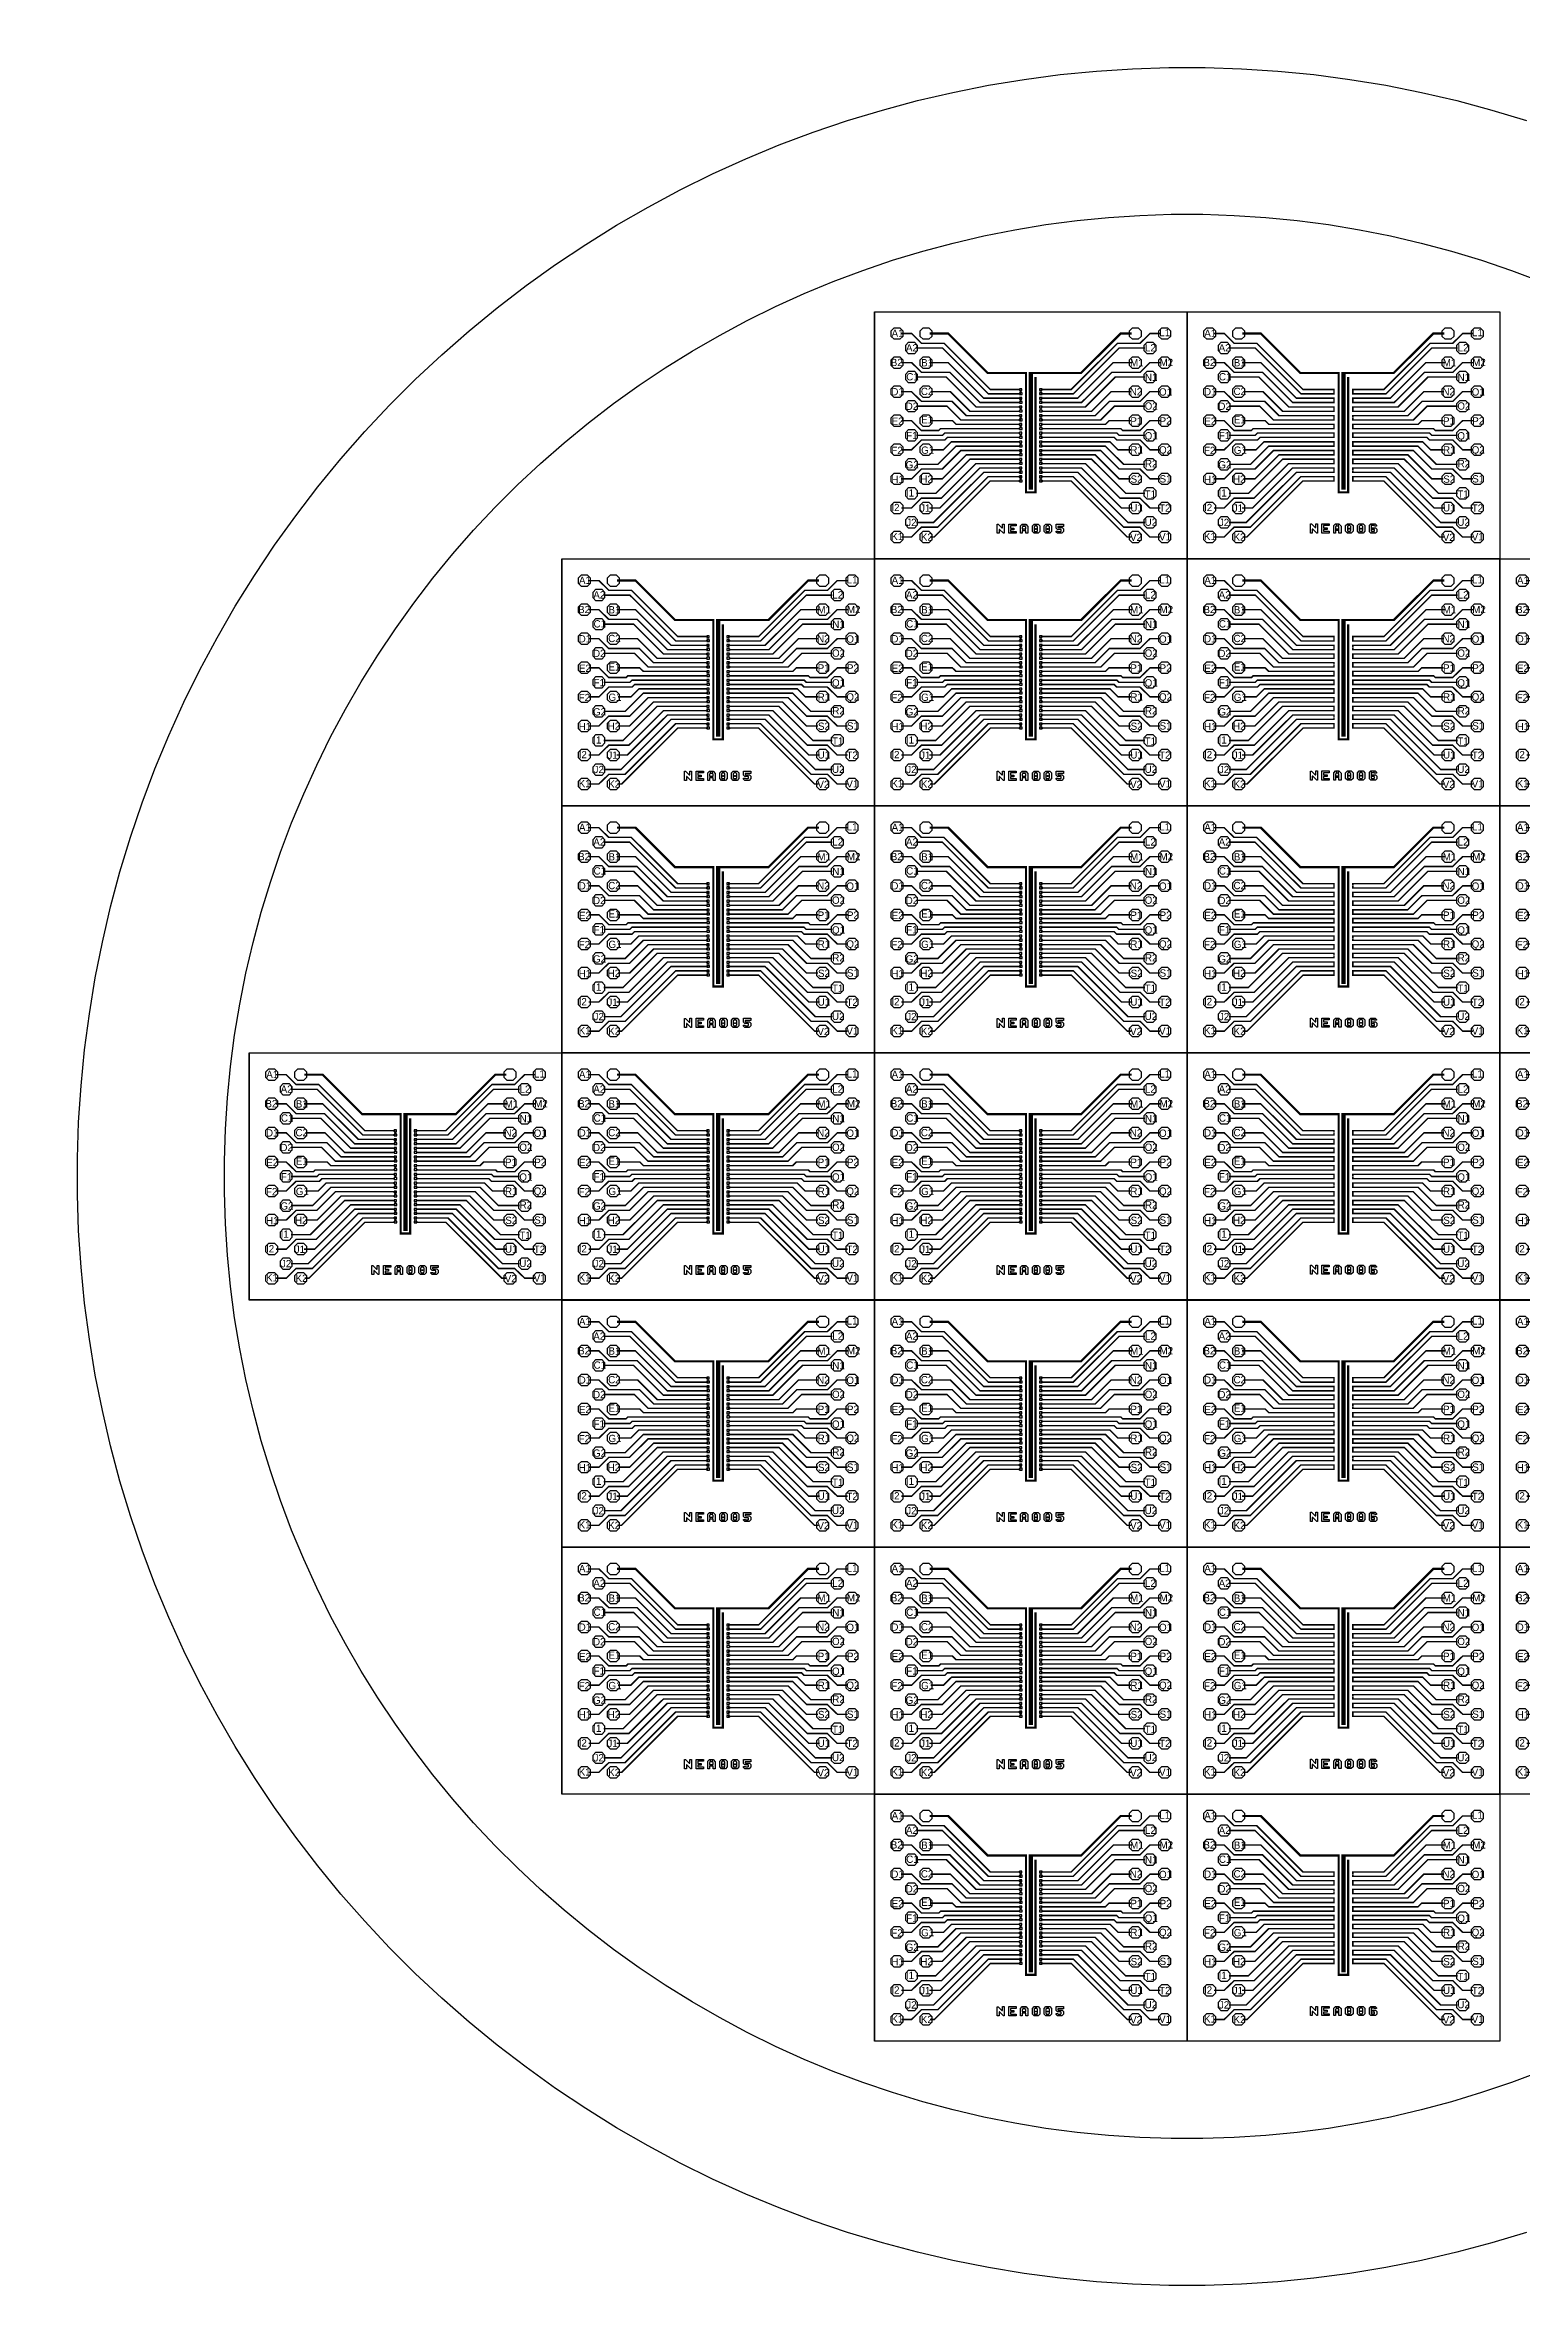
# Model space of a CAD drawing. Extents: x -78521 to 78861, y -77499 to 77839.
# Drawn here: x -78521 to 23086, y -77499 to 77839 of the extents above; entities that cross this region are included whole.
import ezdxf
from ezdxf.enums import TextEntityAlignment as Align

# ---------------------------------------------------------------- set-up
doc = ezdxf.new("R2010")
doc.units = 0
for name, color, linetype in [('L29D0', 2, 'CONTINUOUS'), ('L8D0', 3, 'CONTINUOUS'), ('L99D0', 1, 'CONTINUOUS'), ('L9D0', 4, 'CONTINUOUS')]:
    doc.layers.add(name, color=color, linetype=linetype)

# ---------------------------------------------------------------- blocks, each defined once
blk = doc.blocks.new('INTER_CELL1')
at = {"layer": 'L8D0'}
for points in [[(0, 15.55), (0, 183.55), (120, 183.55), (120, 15.55)], [(0, 0), (0, 15.55), (100, 15.55), (100, 0)], [(280, 6.55), (280, 174.55), (400, 174.55), (400, 6.55)], [(300, 0), (300, 6.55), (400, 6.55), (400, 0)]]:
    blk.add_lwpolyline(points, close=True, dxfattribs=at)
at = {"layer": 'L8D0', "const_width": 6}
for points in [[(275, 180.55), (115, 180.55)], [(275, 162.55), (115, 162.55)], [(275, 144.55), (115, 144.55)], [(275, 126.55), (115, 126.55)], [(275, 108.55), (115, 108.55)], [(275, 90.55), (115, 90.55)], [(275, 72.55), (115, 72.55)], [(275, 54.55), (115, 54.55)], [(275, 36.55), (115, 36.55)], [(275, 18.55), (115, 18.55)], [(285, 171.55), (125, 171.55)], [(285, 153.55), (125, 153.55)], [(285, 135.55), (125, 135.55)], [(285, 117.55), (125, 117.55)], [(285, 99.55), (125, 99.55)], [(285, 81.55), (125, 81.55)], [(285, 63.55), (125, 63.55)], [(285, 45.55), (125, 45.55)], [(285, 27.55), (125, 27.55)], [(285, 9.55), (125, 9.55)]]:
    blk.add_lwpolyline(points, dxfattribs=at)
blk = doc.blocks.new('INSIDE_INTER_005')
at = {"layer": 'L8D0'}
for points, const_width in [([(366.6, 8285.9), (910.8, 8285.9)], 150), ([(835.8, 8210.9), (835.8, 74.9), (1485.8, 74.9), (1485.8, 7999.9)], 150), ([(1962.75, 8285.9), (1010.8, 8285.9)], 150), ([(1160.8, 8279.15), (1160.8, 250.7)], 300)]:
    blk.add_lwpolyline(points, dxfattribs=dict(at, const_width=const_width))
at = {"yscale": -1}
for p, rotation in [((377.1, 6799.9), 90), ((377.1, 6199.9), 90), ((1944.2, 7199.9), 270), ((1944.2, 6599.9), 270), ((377.1, 5599.9), 90), ((377.1, 4999.9), 90), ((377.1, 4399.9), 90), ((1944.2, 5999.9), 270), ((1944.2, 5399.9), 270), ((1944.2, 4799.9), 270), ((377.1, 3799.9), 90), ((377.1, 3199.9), 90), ((1944.2, 4199.9), 270), ((1944.2, 3599.9), 270), ((377.1, 2599.9), 90), ((377.1, 1999.9), 90), ((377.1, 1399.9), 90), ((1944.2, 2999.9), 270), ((1944.2, 2399.9), 270), ((1944.2, 1799.9), 270), ((377.1, 799.9), 90), ((1944.2, 1199.9), 270)]:
    blk.add_blockref('INTER_CELL1', p, dxfattribs=dict(at, rotation=rotation))
blk = doc.blocks.new('POGOPAD_OCTAGON')
at = {"layer": 'L8D0'}
blk.add_lwpolyline([(-195, -400), (-400, -195), (-400, 195), (-195, 400), (195, 400), (400, 195), (400, -195), (195, -400)], close=True, dxfattribs=at)
blk = doc.blocks.new('SENSOR_WIRING')
at = {"layer": 'L8D0'}
for points, const_width in [([(-691, 3150), (-2783, 3150), (-5961, 6328), (-7516, 6328), (-8196, 7000), (-8909, 7000)], 100), ([(-671.6, 4286), (-2967, 4286), (-5681, 7000), (-6948, 7000)], 150), ([(527, 4286), (3467, 4286), (6181, 7000), (6948, 7000)], 150), ([(691, 3150), (2783, 3150), (5961, 6328), (7516, 6328), (8196, 7000), (8909, 7000)], 100), ([(-8909, 5000), (-8196, 5000), (-7516, 4328), (-5567, 4328), (-3489, 2250), (-696, 2250)], 100), ([(-671, 2850), (-2920, 2850), (-6070, 6000), (-7862, 6000)], 100), ([(-6985, 5000), (-5683, 5000), (-3233, 2550), (-681, 2550)], 100), ([(671, 2850), (2920, 2850), (6070, 6000), (7862, 6000)], 100), ([(6985, 5000), (5683, 5000), (3233, 2550), (681, 2550)], 100), ([(8909, 5000), (8196, 5000), (7516, 4328), (5567, 4328), (3489, 2250), (696, 2250)], 100), ([(-7862, 4000), (-5811, 4000), (-3761, 1950), (-696, 1950)], 100), ([(7862, 4000), (5811, 4000), (3761, 1950), (696, 1950)], 100), ([(-8909, 3000), (-8196, 3000), (-7516, 2328), (-5409, 2328), (-4431, 1350), (-686, 1350)], 100), ([(-7862, 2000), (-5758, 2000), (-4808, 1050), (-681, 1050)], 100), ([(-6872, 3000), (-5533, 3000), (-4183, 1650), (-721, 1650)], 100), ([(7862, 2000), (5758, 2000), (4808, 1050), (681, 1050)], 100), ([(8909, 3000), (8196, 3000), (7516, 2328), (5409, 2328), (4431, 1350), (686, 1350)], 100), ([(6872, 3000), (5533, 3000), (4183, 1650), (721, 1650)], 100), ([(-8909, 1000), (-8196, 1000), (-7516, 328), (-6322.9, 328), (-6200.9, 450), (-749, 450)], 100), ([(-7862, 0), (-6068.9, 0), (-5918.9, 150), (-741, 150)], 100), ([(-6892, 1000), (-5386, 1000), (-5136, 750), (-696, 750)], 100), ([(6892, 1000), (5386, 1000), (5136, 750), (696, 750)], 100), ([(7862, 0), (6068.9, 0), (5918.9, 150), (741, 150)], 100), ([(8909, 1000), (8196, 1000), (7516, 328), (6322.9, 328), (6200.9, 450), (749, 450)], 100), ([(-8909, -1000), (-8196, -1000), (-7516, -328), (-5912.9, -328), (-5734.9, -150), (-716, -150)], 100), ([(-8909, -3000), (-8196, -3000), (-7516, -2328), (-6085.9, -2328), (-4807.9, -1050), (-681, -1050)], 100), ([(-7862, -2000), (-6385.9, -2000), (-5135.9, -750), (-696, -750)], 100), ([(-6892, -1000), (-5997.9, -1000), (-5447.9, -450), (-721, -450)], 100), ([(-6872, -3000), (-6080.9, -3000), (-4430.9, -1350), (-686, -1350)], 100), ([(8909, -3000), (8196, -3000), (7516, -2328), (6085.9, -2328), (4807.9, -1050), (681, -1050)], 100), ([(6872, -3000), (6080.9, -3000), (4430.9, -1350), (686, -1350)], 100), ([(7862, -2000), (6385.9, -2000), (5135.9, -750), (696, -750)], 100), ([(8909, -1000), (8196, -1000), (7516, -328), (5912.9, -328), (5734.9, -150), (716, -150)], 100), ([(6892, -1000), (5997.9, -1000), (5447.9, -450), (721, -450)], 100), ([(-8909, -5000), (-8196, -5000), (-7516, -4328), (-6138.9, -4328), (-3760.9, -1950), (-696, -1950)], 100), ([(-671, -2850), (-2919.9, -2850), (-6397.9, -6328), (-7516, -6328), (-8196, -7000), (-8909, -7000)], 100), ([(-7862, -4000), (-6532.9, -4000), (-4182.9, -1650), (-721, -1650)], 100), ([(-7862, -6000), (-6682.9, -6000), (-3232.9, -2550), (-681, -2550)], 100), ([(-6985, -5000), (-6238.9, -5000), (-3488.9, -2250), (-696, -2250)], 100), ([(-691, -3150), (-2782.9, -3150), (-6632.9, -7000), (-6923, -7000)], 100), ([(671, -2850), (2919.9, -2850), (6397.9, -6328), (7516, -6328), (8196, -7000), (8909, -7000)], 100), ([(7862, -6000), (6682.9, -6000), (3232.9, -2550), (681, -2550)], 100), ([(691, -3150), (2782.9, -3150), (6632.9, -7000), (6923, -7000)], 100), ([(8909, -5000), (8196, -5000), (7516, -4328), (6138.9, -4328), (3760.9, -1950), (696, -1950)], 100), ([(6985, -5000), (6238.9, -5000), (3488.9, -2250), (696, -2250)], 100), ([(7862, -4000), (6532.9, -4000), (4182.9, -1650), (721, -1650)], 100)]:
    blk.add_lwpolyline(points, dxfattribs=dict(at, const_width=const_width))
blk = doc.blocks.new('SENSOR_FRAME')
at = {"layer": 'L8D0', "const_width": 10}
blk.add_lwpolyline([(-10700, -8445), (10695, -8445), (10695, 8445), (-10695, 8445), (-10695, -8440)], dxfattribs=at)
at = {"layer": 'L99D0'}
blk.add_lwpolyline([(-10750, -8500), (-10750, 8500), (10750, 8500), (10750, -8500)], close=True, dxfattribs=at)
at = {"layer": 'L99D0', "const_width": 0.1}
for points in [[(0, 8432.4), (0, -8501.8)], [(-10239.5, 0), (10188.9, 0)]]:
    blk.add_lwpolyline(points, dxfattribs=at)
at = {"layer": 'L9D0', "const_width": 25}
blk.add_lwpolyline([(-10762.5, -8500), (10750, -8500), (10750, 8500), (-10750, 8500), (-10750, -8487.5)], dxfattribs=at)
at = {"rotation": 90}
for p in [(-9200, 7000), (-8200, 6000), (-7200, 7000), (7200, 7000), (8200, 6000), (9200, 7000), (-9200, 5000), (-7200, 5000), (7200, 5000), (9200, 5000), (-9200, 3000), (-8200, 4000), (-7200, 3000), (7200, 3000), (8200, 4000), (9200, 3000), (-8200, 2000), (8200, 2000), (-9200, 1000), (-8200, 0), (-7200, 1000), (7200, 1000), (8200, 0), (9200, 1000), (-9200, -1000), (-7200, -1000), (7200, -1000), (9200, -1000), (-9200, -3000), (-8200, -2000), (-7200, -3000), (7200, -3000), (8200, -2000), (9200, -3000), (-9200, -5000), (-8200, -4000), (-7200, -5000), (7200, -5000), (8200, -4000), (9200, -5000), (-8200, -6000), (8200, -6000), (-9200, -7000), (-7200, -7000), (7200, -7000), (9200, -7000)]:
    blk.add_blockref('POGOPAD_OCTAGON', p, dxfattribs=at)
blk.add_blockref('SENSOR_WIRING', (0, 0))
at = {"layer": 'L8D0'}
for s, p in [('A1', (-9565, 7021)), ('A2', (-8578, 6015)), ('L2', (7857, 6015)), ('L1', (8844, 7059)), ('B2', (-9622, 5009)), ('B1', (-7535, 4991)), ('M1', (6832, 4991)), ('M2', (8863, 5009)), ('D1', (-9584, 2998)), ('C1', (-8559, 4023)), ('C2', (-7554, 3017)), ('N2', (6813, 2998)), ('N1', (7857, 3985)), ('O1', (8825, 2979)), ('D2', (-8597, 1992)), ('O2', (7838, 2011)), ('E2', (-9565, 967)), ('F1', (-8559, -20)), ('E1', (-7535, 1062)), ('P1', (6851, 986)), ('Q1', (7838, -39)), ('P2', (8863, 986)), ('F2', (-9584, -1045)), ('G1', (-7535, -1026)), ('R1', (6851, -1007)), ('Q2', (8825, -1007)), ('H1', (-9584, -3038)), ('G2', (-8597, -2032)), ('H2', (-7591, -3019)), ('S2', (6870, -3019)), ('R2', (7857, -1956)), ('S1', (8863, -3000)), ('I1', (-8578, -3967)), ('T1', (7838, -4043)), ('I2', (-9584, -4973)), ('J2', (-8559, -5998)), ('J1', (-7610, -5011)), ('U1', (6851, -4992)), ('U2', (7838, -5979)), ('T2', (8825, -5011)), ('K1', (-9584, -6966)), ('K2', (-7554, -7004)), ('V2', (6832, -7023)), ('V1', (8825, -6985))]:
    blk.add_text(s, height=500, dxfattribs=at).set_placement(p, align=Align.MIDDLE_LEFT)
blk = doc.blocks.new('SENSOR_CHIP_005')
at = {"layer": 'L8D0'}
for points in [[(-2302.6, -6748.7), (-2302.6, -6120.7), (-2235.6, -6120.7), (-1981.6, -6374.7), (-1942.6, -6374.7), (-1942.6, -6118.7), (-1822.6, -6118.7), (-1822.6, -6748.7), (-1874.6, -6748.7), (-2146.6, -6476.7), (-2182.6, -6476.7), (-2182.6, -6748.7)], [(-1517.8, -6748.7), (-1517.8, -6118.7), (-1007.8, -6118.7), (-1007.8, -6238.7), (-1397.8, -6238.7), (-1397.8, -6388.7), (-1157.8, -6388.7), (-1157.8, -6508.7), (-1397.8, -6508.7), (-1397.8, -6628.7), (-1007.8, -6628.7), (-1007.8, -6748.7)], [(-703, -6748.7), (-703, -6238.7), (-583, -6118.7), (-403, -6118.7), (-403, -6268.7), (-523, -6268.7), (-583, -6328.7), (-583, -6448.7), (-373, -6448.7), (-373, -6568.7), (-583, -6568.7), (-583, -6748.7)], [(-343, -6748.7), (-343, -6568.7), (-553, -6568.7), (-553, -6448.7), (-343, -6448.7), (-343, -6328.7), (-403, -6268.7), (-523, -6268.7), (-523, -6118.7), (-343, -6118.7), (-193, -6268.7), (-193, -6748.7)], [(231.8, -6748.7), (111.8, -6628.7), (111.8, -6238.7), (231.8, -6118.7), (381.8, -6118.7), (381.8, -6238.7), (291.8, -6238.7), (231.8, -6298.7), (231.8, -6568.7), (291.8, -6628.7), (411.8, -6628.7), (411.8, -6748.7)], [(291.8, -6748.7), (291.8, -6628.7), (411.8, -6628.7), (471.8, -6568.7), (471.8, -6298.7), (411.8, -6238.7), (321.8, -6238.7), (321.8, -6118.7), (501.8, -6118.7), (621.8, -6238.7), (621.8, -6628.7), (501.8, -6748.7)], [(1046.6, -6748.7), (926.6, -6628.7), (926.6, -6238.7), (1046.6, -6118.7), (1196.6, -6118.7), (1196.6, -6238.7), (1106.6, -6238.7), (1046.6, -6298.7), (1046.6, -6568.7), (1106.6, -6628.7), (1226.6, -6628.7), (1226.6, -6748.7)], [(1106.6, -6748.7), (1106.6, -6628.7), (1226.6, -6628.7), (1286.6, -6568.7), (1286.6, -6298.7), (1226.6, -6238.7), (1136.6, -6238.7), (1136.6, -6118.7), (1316.6, -6118.7), (1436.6, -6238.7), (1436.6, -6628.7), (1316.6, -6748.7)], [(1831.4, -6748.7), (1741.4, -6658.7), (1741.4, -6598.7), (1861.4, -6598.7), (1891.4, -6628.7), (2071.4, -6628.7), (2101.4, -6598.7), (2101.4, -6508.7), (2071.4, -6478.7), (1831.4, -6478.7), (1741.4, -6388.7), (1741.4, -6118.7), (2251.4, -6118.7), (2251.4, -6268.7), (1861.4, -6268.7), (1861.4, -6328.7), (1891.4, -6358.7), (2161.4, -6358.7), (2251.4, -6448.7), (2251.4, -6628.7), (2131.4, -6748.7)], [(321.8, -6478.7), (321.8, -6418.7), (381.8, -6418.7), (381.8, -6478.7)], [(1136.6, -6478.7), (1136.6, -6418.7), (1196.6, -6418.7), (1196.6, -6478.7)]]:
    blk.add_lwpolyline(points, close=True, dxfattribs=at)
for name, p in [('SENSOR_FRAME', (0, 0)), ('INSIDE_INTER_005', (-1160.8, -3999.9))]:
    blk.add_blockref(name, p)
blk = doc.blocks.new('LINEAR_CELL1')
at = {"layer": 'L8D0', "const_width": 100}
for points in [[(50, -18), (50, 134), (201.5, 134)], [(350, -18), (350, 134), (204.5, 134)]]:
    blk.add_lwpolyline(points, dxfattribs=at)
blk = doc.blocks.new('INSIDE_LINEAR_006')
at = {"layer": 'L8D0'}
for points, const_width in [([(349.9, 8285.9), (910.8, 8285.9)], 150), ([(835.8, 8210.9), (835.8, 74.9), (1485.8, 74.9), (1485.8, 7999.9)], 150), ([(1968.6, 8285.9), (1010.8, 8285.9)], 150), ([(1160.8, 8279.1), (1160.8, 250.7)], 300)]:
    blk.add_lwpolyline(points, dxfattribs=dict(at, const_width=const_width))
at = {"yscale": -1}
for p, rotation in [((376.8, 6799.9), 90), ((376.8, 6199.9), 90), ((1944.8, 7199.9), 270), ((1944.8, 6599.9), 270), ((376.8, 5599.9), 90), ((376.8, 4999.9), 90), ((376.8, 4399.9), 90), ((1944.8, 5999.9), 270), ((1944.8, 5399.9), 270), ((1944.8, 4799.9), 270), ((376.8, 3799.9), 90), ((376.8, 3199.9), 90), ((1944.8, 4199.9), 270), ((1944.8, 3599.9), 270), ((376.8, 2599.9), 90), ((376.8, 1999.9), 90), ((376.8, 1399.9), 90), ((1944.8, 2999.9), 270), ((1944.8, 2399.9), 270), ((1944.8, 1799.9), 270), ((376.8, 799.9), 90), ((1944.8, 1199.9), 270)]:
    blk.add_blockref('LINEAR_CELL1', p, dxfattribs=dict(at, rotation=rotation))
blk = doc.blocks.new('SENSOR_CHIP_006')
at = {"layer": 'L8D0'}
for points in [[(-2264.65, -6729.7), (-2264.65, -6101.7), (-2197.65, -6101.7), (-1943.65, -6355.7), (-1904.65, -6355.7), (-1904.65, -6099.7), (-1784.65, -6099.7), (-1784.65, -6729.7), (-1836.65, -6729.7), (-2108.65, -6457.7), (-2144.65, -6457.7), (-2144.65, -6729.7)], [(-1479.85, -6729.7), (-1479.85, -6099.7), (-969.85, -6099.7), (-969.85, -6219.7), (-1359.85, -6219.7), (-1359.85, -6369.7), (-1119.85, -6369.7), (-1119.85, -6489.7), (-1359.85, -6489.7), (-1359.85, -6609.7), (-969.85, -6609.7), (-969.85, -6729.7)], [(-665.05, -6729.7), (-665.05, -6219.7), (-545.05, -6099.7), (-365.05, -6099.7), (-365.05, -6249.7), (-485.05, -6249.7), (-545.05, -6309.7), (-545.05, -6429.7), (-335.05, -6429.7), (-335.05, -6549.7), (-545.05, -6549.7), (-545.05, -6729.7)], [(-305.05, -6729.7), (-305.05, -6549.7), (-515.05, -6549.7), (-515.05, -6429.7), (-305.05, -6429.7), (-305.05, -6309.7), (-365.05, -6249.7), (-485.05, -6249.7), (-485.05, -6099.7), (-305.05, -6099.7), (-155.05, -6249.7), (-155.05, -6729.7)], [(269.75, -6729.7), (149.75, -6609.7), (149.75, -6219.7), (269.75, -6099.7), (419.75, -6099.7), (419.75, -6219.7), (329.75, -6219.7), (269.75, -6279.7), (269.75, -6549.7), (329.75, -6609.7), (449.75, -6609.7), (449.75, -6729.7)], [(329.75, -6729.7), (329.75, -6609.7), (449.75, -6609.7), (509.75, -6549.7), (509.75, -6279.7), (449.75, -6219.7), (359.75, -6219.7), (359.75, -6099.7), (539.75, -6099.7), (659.75, -6219.7), (659.75, -6609.7), (539.75, -6729.7)], [(1084.55, -6729.7), (964.55, -6609.7), (964.55, -6219.7), (1084.55, -6099.7), (1234.55, -6099.7), (1234.55, -6219.7), (1144.55, -6219.7), (1084.55, -6279.7), (1084.55, -6549.7), (1144.55, -6609.7), (1264.55, -6609.7), (1264.55, -6729.7)], [(1144.55, -6729.7), (1144.55, -6609.7), (1264.55, -6609.7), (1324.55, -6549.7), (1324.55, -6279.7), (1264.55, -6219.7), (1174.55, -6219.7), (1174.55, -6099.7), (1354.55, -6099.7), (1474.55, -6219.7), (1474.55, -6609.7), (1354.55, -6729.7)], [(1877.35, -6729.5), (1787.35, -6639.5), (1787.35, -6189.5), (1877.35, -6099.5), (2087.35, -6099.5), (2087.35, -6219.5), (1937.35, -6219.5), (1907.35, -6249.5), (1907.35, -6369.5), (2087.35, -6369.5), (2087.35, -6489.5), (1937.35, -6489.5), (1907.35, -6519.5), (1907.35, -6579.5), (1937.35, -6609.5), (2087.35, -6609.5), (2087.35, -6729.5)], [(2147.35, -6249.5), (2117.35, -6219.5), (1937.35, -6219.5), (1937.35, -6099.5), (2177.35, -6099.5), (2267.35, -6189.5), (2267.35, -6249.5)], [(359.75, -6459.7), (359.75, -6399.7), (419.75, -6399.7), (419.75, -6459.7)], [(1174.55, -6459.7), (1174.55, -6399.7), (1234.55, -6399.7), (1234.55, -6459.7)], [(1967.35, -6729.5), (1967.35, -6609.5), (2117.35, -6609.5), (2147.35, -6579.5), (2147.35, -6519.5), (2117.35, -6489.5), (1937.35, -6489.5), (1937.35, -6369.5), (2207.35, -6369.5), (2297.35, -6459.5), (2297.35, -6639.5), (2207.35, -6729.5)]]:
    blk.add_lwpolyline(points, close=True, dxfattribs=at)
for name, p in [('SENSOR_FRAME', (0, 0)), ('INSIDE_LINEAR_006', (-1160.8, -3999.9))]:
    blk.add_blockref(name, p)

msp = doc.modelspace()

# ---------------------------------------------------------------- linework, layer by layer
at = {"layer": 'L29D0'}
for points in [[(23343.55, -72652.1), (20953.9, -73377), (18541.85, -74023.3), (16109.95, -74590.35), (13660.8, -75077.5), (11197.05, -75484.25), (8721.25, -75810.2), (6236.15, -76055), (3744.35, -76218.3), (1248.55, -76300), (-1248.55, -76300), (-3744.35, -76218.3), (-6236.15, -76055), (-8721.25, -75810.2), (-11197.05, -75484.25), (-13660.8, -75077.5), (-16109.95, -74590.35), (-18541.85, -74023.3), (-20953.9, -73377), (-23343.55, -72652.1), (-25708.15, -71849.45), (-28045.2, -70969.8), (-30352.25, -70014.2), (-32626.8, -68983.6), (-34866.45, -67879.15), (-37068.7, -66702), (-39231.3, -65453.45), (-41351.85, -64134.8), (-43428.15, -62747.45), (-45457.95, -61292.95), (-47439.05, -59772.8), (-49369.35, -58188.6), (-51246.8, -56542.15), (-53069.4, -54835.1), (-54835.1, -53069.4), (-56542.15, -51246.8), (-58188.6, -49369.35), (-59772.8, -47439.05), (-61292.95, -45457.95), (-62747.45, -43428.15), (-64134.8, -41351.85), (-65453.45, -39231.3), (-66702, -37068.7), (-67879.15, -34866.45), (-68983.6, -32626.8), (-70014.2, -30352.25), (-70969.8, -28045.2), (-71849.45, -25708.15), (-72652.1, -23343.55), (-73377, -20953.9), (-74023.3, -18541.85), (-74590.35, -16109.95), (-75077.5, -13660.8), (-75484.25, -11197.05), (-75810.2, -8721.25), (-76055, -6236.15), (-76218.3, -3744.35), (-76300, -1248.55), (-76300, 1248.55), (-76218.3, 3744.35), (-76055, 6236.15), (-75810.2, 8721.25), (-75484.25, 11197.05), (-75077.5, 13660.8), (-74590.35, 16109.95), (-74023.3, 18541.85), (-73377, 20953.9), (-72652.1, 23343.55), (-71849.45, 25708.15), (-70969.8, 28045.2), (-70014.2, 30352.25), (-68983.6, 32626.8), (-67879.15, 34866.45), (-66702, 37068.7), (-65453.45, 39231.3), (-64134.8, 41351.85), (-62747.45, 43428.15), (-61292.95, 45457.95), (-59772.8, 47439.05), (-58188.6, 49369.35), (-56542.15, 51246.8), (-54835.1, 53069.4), (-53069.4, 54835.1), (-51246.8, 56542.15), (-49369.35, 58188.6), (-47439.05, 59772.8), (-45457.95, 61292.95), (-43428.15, 62747.45), (-41351.85, 64134.8), (-39231.3, 65453.45), (-37068.7, 66702), (-34866.45, 67879.15), (-32626.8, 68983.6), (-30352.25, 70014.2), (-28045.2, 70969.8), (-25708.15, 71849.45), (-23343.55, 72652.1), (-20953.9, 73377), (-18541.85, 74023.3), (-16109.95, 74590.35), (-13660.8, 75077.5), (-11197.05, 75484.25), (-8721.25, 75810.2), (-6236.15, 76055), (-3744.35, 76218.3), (-1248.55, 76300), (1248.55, 76300), (3744.35, 76218.3), (6236.15, 76055), (8721.25, 75810.2), (11197.05, 75484.25), (13660.8, 75077.5), (16109.95, 74590.35), (18541.85, 74023.3), (20953.9, 73377), (23343.55, 72652.1)], [(24332.8, -61575.4), (22305.1, -62338.55), (20253.5, -63035), (18180.2, -63663.9), (16087.45, -64224.65), (13977.45, -64716.65), (11852.5, -65139.35), (9714.85, -65492.25), (7566.8, -65775.05), (5410.65, -65987.4), (3248.7, -66129.1), (1083.3, -66200), (-1083.3, -66200), (-3248.7, -66129.1), (-5410.65, -65987.4), (-7566.8, -65775.05), (-9714.85, -65492.25), (-11852.5, -65139.35), (-13977.45, -64716.65), (-16087.45, -64224.65), (-18180.2, -63663.9), (-20253.5, -63035), (-22305.1, -62338.55), (-24332.8, -61575.4), (-26334.45, -60746.25), (-28307.95, -59852.1), (-30251.1, -58893.85), (-32161.85, -57872.55), (-34038.15, -56789.25), (-35878.05, -55645.15), (-37679.45, -54441.45), (-39440.55, -53179.45), (-41159.45, -51860.5), (-42834.25, -50486.05), (-44463.15, -49057.55), (-46044.45, -47576.45), (-47576.45, -46044.45), (-49057.55, -44463.15), (-50486.05, -42834.25), (-51860.5, -41159.45), (-53179.45, -39440.55), (-54441.45, -37679.45), (-55645.15, -35878.05), (-56789.25, -34038.15), (-57872.55, -32161.85), (-58893.85, -30251.1), (-59852.1, -28307.95), (-60746.25, -26334.45), (-61575.4, -24332.8), (-62338.55, -22305.1), (-63035, -20253.5), (-63663.9, -18180.2), (-64224.65, -16087.45), (-64716.65, -13977.45), (-65139.35, -11852.5), (-65492.25, -9714.85), (-65775.05, -7566.8), (-65987.4, -5410.65), (-66129.1, -3248.7), (-66200, -1083.3), (-66200, 1083.3), (-66129.1, 3248.7), (-65987.4, 5410.65), (-65775.05, 7566.8), (-65492.25, 9714.85), (-65139.35, 11852.5), (-64716.65, 13977.45), (-64224.65, 16087.45), (-63663.9, 18180.2), (-63035, 20253.5), (-62338.55, 22305.1), (-61575.4, 24332.8), (-60746.25, 26334.45), (-59852.1, 28307.95), (-58893.85, 30251.1), (-57872.55, 32161.85), (-56789.25, 34038.15), (-55645.15, 35878.05), (-54441.45, 37679.45), (-53179.45, 39440.55), (-51860.5, 41159.45), (-50486.05, 42834.25), (-49057.55, 44463.15), (-47576.45, 46044.45), (-46044.45, 47576.45), (-44463.15, 49057.55), (-42834.25, 50486.05), (-41159.45, 51860.5), (-39440.55, 53179.45), (-37679.45, 54441.45), (-35878.05, 55645.15), (-34038.15, 56789.25), (-32161.85, 57872.55), (-30251.1, 58893.85), (-28307.95, 59852.1), (-26334.45, 60746.25), (-24332.8, 61575.4), (-22305.1, 62338.55), (-20253.5, 63035), (-18180.2, 63663.9), (-16087.45, 64224.65), (-13977.45, 64716.65), (-11852.5, 65139.35), (-9714.85, 65492.25), (-7566.8, 65775.05), (-5410.65, 65987.4), (-3248.7, 66129.1), (-1083.3, 66200), (1083.3, 66200), (3248.7, 66129.1), (5410.65, 65987.4), (7566.8, 65775.05), (9714.85, 65492.25), (11852.5, 65139.35), (13977.45, 64716.65), (16087.45, 64224.65), (18180.2, 63663.9), (20253.5, 63035), (22305.1, 62338.55), (24332.8, 61575.4)]]:
    msp.add_lwpolyline(points, dxfattribs=at)
at = {"layer": 'L99D0', "const_width": 0.002}
for points in [[(0, 77839.45), (0, -77498.8)], [(-78520.8, 0), (78861.45, 0)]]:
    msp.add_lwpolyline(points, dxfattribs=at)

# ---------------------------------------------------------------- block references
for name, p in [('SENSOR_CHIP_005', (-10750, 51000)), ('SENSOR_CHIP_006', (10750, 51000)), ('SENSOR_CHIP_005', (-32250, 34000)), ('SENSOR_CHIP_005', (-10750, 34000)), ('SENSOR_CHIP_006', (10750, 34000)), ('SENSOR_CHIP_006', (32250, 34000)), ('SENSOR_CHIP_005', (-32250, 17000)), ('SENSOR_CHIP_005', (-10750, 17000)), ('SENSOR_CHIP_006', (10750, 17000)), ('SENSOR_CHIP_006', (32250, 17000)), ('SENSOR_CHIP_005', (-53750, 0)), ('SENSOR_CHIP_005', (-32250, 0)), ('SENSOR_CHIP_005', (-10750, 0)), ('SENSOR_CHIP_006', (10750, 0)), ('SENSOR_CHIP_006', (32250, 0)), ('SENSOR_CHIP_005', (-32250, -17000)), ('SENSOR_CHIP_005', (-10750, -17000)), ('SENSOR_CHIP_006', (10750, -17000)), ('SENSOR_CHIP_006', (32250, -17000)), ('SENSOR_CHIP_005', (-32250, -34000)), ('SENSOR_CHIP_005', (-10750, -34000)), ('SENSOR_CHIP_006', (10750, -34000)), ('SENSOR_CHIP_006', (32250, -34000)), ('SENSOR_CHIP_005', (-10750, -51000)), ('SENSOR_CHIP_006', (10750, -51000))]:
    msp.add_blockref(name, p)

doc.saveas('drawing.dxf')
